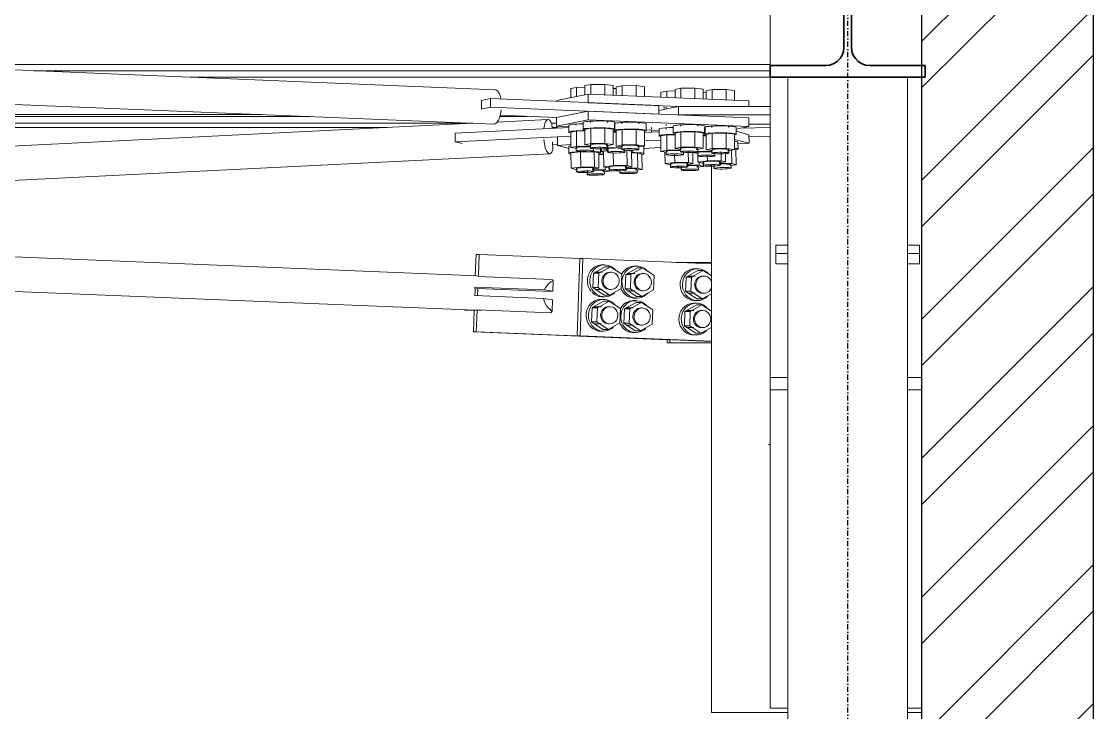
# Model space of a CAD drawing. Header units: millimetres. Extents: x 180139 to 245212, y -4005 to 9345.
# Drawn here: x 238480 to 239727, y 4188 to 4991 of the extents above; entities that cross this region are included whole.
import ezdxf

# ---------------------------------------------------------------- set-up
doc = ezdxf.new("R2010")
doc.units = ezdxf.units.MM
doc.linetypes.add('1_Čerchovaná 6_0mm', pattern=[12, 6, -3, 0, -3])
for name, color, linetype, lineweight in [('A-WALL-1', 7, 'Continuous', 25), ('S-BEAM', 7, 'Continuous', 9), ('S-BEAM-1', 7, 'Continuous', 35), ('S-COLS', 7, 'Continuous', 9), ('S-FSTN', 7, 'Continuous', 9)]:
    doc.layers.add(name, color=color, linetype=linetype, lineweight=lineweight)
doc.layers.add('A-WALL-PATT-2', color=9, linetype='Continuous', lineweight=9, true_color=0x808080)
doc.layers.add('S-GRID-1', color=9, linetype='1_Čerchovaná 6_0mm', lineweight=25, true_color=0x808080)

# ---------------------------------------------------------------- blocks, each defined once
blk = doc.blocks.new('IPE - 388049-B')
at = {"layer": 'S-BEAM'}
for p, q in [((-125790.4, 5352.3), (-125790.4, 5328.1)), ((-125790.4, 5283.2), (-125790.4, 4940))]:
    blk.add_line(p, q, dxfattribs=at)
at = {"layer": 'S-BEAM-1'}
for p, q in [((-125610.4, 5328.1), (-125790.4, 5328.1)), ((-125790.4, 5328.1), (-125790.4, 5314.6)), ((-125610.4, 5314.6), (-125610.4, 5328.1)), ((-125790.4, 5314.6), (-125725.7, 5314.6)), ((-125675.1, 5314.6), (-125610.4, 5314.6)), ((-125704.7, 5293.5), (-125704.7, 4961.1)), ((-125696.1, 4961.1), (-125696.1, 5293.5)), ((-125725.7, 4940), (-125790.4, 4940)), ((-125790.4, 4940), (-125790.4, 4926.5)), ((-125610.4, 4940), (-125675.1, 4940)), ((-125610.4, 4926.5), (-125610.4, 4940)), ((-125790.4, 4926.5), (-125610.4, 4926.5))]:
    blk.add_line(p, q, dxfattribs=at)
at = {"layer": 'S-BEAM-1', "flags": 128}
for points in [[(-125725.7, 5314.6), (-125721, 5314), (-125716.6, 5312.5), (-125712.6, 5310), (-125709.3, 5306.6), (-125706.8, 5302.6), (-125705.2, 5298.2), (-125704.7, 5293.5)], [(-125696.1, 5293.5), (-125695.6, 5298.2), (-125694, 5302.6), (-125691.5, 5306.6), (-125688.2, 5310), (-125684.2, 5312.5), (-125679.8, 5314), (-125675.1, 5314.6)], [(-125704.7, 4961.1), (-125705.2, 4956.4), (-125706.8, 4951.9), (-125709.3, 4947.9), (-125712.6, 4944.6), (-125716.6, 4942.1), (-125721, 4940.5), (-125725.7, 4940)], [(-125675.1, 4940), (-125679.8, 4940.5), (-125684.2, 4942.1), (-125688.2, 4944.6), (-125691.5, 4947.9), (-125694, 4951.9), (-125695.6, 4956.4), (-125696.1, 4961.1)]]:
    blk.add_lwpolyline(points, dxfattribs=at)
blk = doc.blocks.new('IPE - 388050-B')
at = {"layer": 'S-BEAM'}
blk.add_line((-125790.4, 4577.3), (-125790.4, 4926.5), dxfattribs=at)
blk = doc.blocks.new('Rámový roh_ šroubovaný s náběhem - 388062-B')
at = {"layer": 'S-FSTN'}
for p, q in [((-125858.9, 4823), (-125858.9, 4187.5)), ((-125769.9, 4577.3), (-125790.4, 4577.3)), ((-125790.4, 4577.3), (-125790.4, 4562.9)), ((-125614.4, 4577.3), (-125630.9, 4577.3)), ((-125790.4, 4562.9), (-125769.9, 4562.9)), ((-125790.4, 4562.9), (-125790.4, 4192.5)), ((-125630.9, 4562.9), (-125614.4, 4562.9)), ((-125792.5, 4499.3), (-125790.4, 4499.3)), ((-125769.9, 4192.5), (-125790.4, 4192.5)), ((-125614.4, 4192.5), (-125630.9, 4192.5)), ((-125858.9, 4187.5), (-125769.9, 4187.5)), ((-125630.9, 4187.5), (-125614.4, 4187.5))]:
    blk.add_line(p, q, dxfattribs=at)
blk = doc.blocks.new('M_S profily_ sloup - 388384-B')
at = {"layer": 'S-COLS'}
for p, q in [((-125769.9, 3207.2), (-125769.9, 4926.5)), ((-125630.9, 3480), (-125630.9, 4926.5))]:
    blk.add_line(p, q, dxfattribs=at)
blk = doc.blocks.new('Dvojitý úhelník _ šikmo - 388398-B')
at = {"layer": 'S-FSTN'}
for p, q in [((-125769.9, 4731.2), (-125784.1, 4731.2)), ((-125784.1, 4731.2), (-125784.1, 4721.2)), ((-125616.7, 4731.2), (-125630.9, 4731.2)), ((-125616.7, 4721.2), (-125616.7, 4731.2)), ((-125784.1, 4721.2), (-125769.9, 4721.2)), ((-125784.1, 4721.2), (-125784.1, 4709.4)), ((-125630.9, 4721.2), (-125616.7, 4721.2)), ((-125616.7, 4721.2), (-125616.7, 4709.4)), ((-125769.9, 4709.4), (-125784.1, 4709.4)), ((-125616.7, 4709.4), (-125630.9, 4709.4))]:
    blk.add_line(p, q, dxfattribs=at)
blk = doc.blocks.new('IPE - IPE160-854659-B')
at = {"layer": 'S-BEAM'}
for p, q in [((-126826.4, 4941.1), (-125790.4, 4941.1)), ((-125790.4, 4933.7), (-126647.5, 4933.7)), ((-125790.4, 4926.2), (-126465.4, 4926.2))]:
    blk.add_line(p, q, dxfattribs=at)
blk = doc.blocks.new('C profil - C150X19_3-854695-B')
at = {"layer": 'S-BEAM'}
for p, q in [((-129213.7, 4880.7), (-126326.2, 4880.7)), ((-126327.1, 4880.7), (-129213.1, 4880.7)), ((-129177.5, 4883), (-126382.5, 4883)), ((-126073.7, 4880.7), (-126105.4, 4880.7)), ((-126105.4, 4880.7), (-126072.8, 4880.7)), ((-129414.8, 4867.8), (-126236.7, 4867.8)), ((-129336.5, 4872.8), (-126136, 4872.8)), ((-126045.3, 4872.8), (-126039.3, 4872.8)), ((-126044.4, 4867.8), (-126038.3, 4867.8))]:
    blk.add_line(p, q, dxfattribs=at)
blk = doc.blocks.new('Kruhové tyče - 856246-B')
at = {"layer": 'S-BEAM'}
for p, q in [((-126131.8, 4695.3), (-127649.1, 4757.6)), ((-128090, 4735.6), (-126133.4, 4655.3)), ((-126044.5, 4691.1), (-126130.2, 4694.7)), ((-126053.2, 4678.9), (-126134.1, 4682.2)), ((-126133.9, 4679.9), (-126130.7, 4680.7)), ((-126045, 4677.2), (-126130.7, 4680.7)), ((-126043.5, 4677.6), (-126053.2, 4678.9)), ((-126043.5, 4677.6), (-126045, 4677.2)), ((-126043.1, 4689.6), (-126043.5, 4677.6)), ((-126054.1, 4669), (-126134.1, 4672.3)), ((-126043.8, 4667.6), (-126054.1, 4669)), ((-126043.8, 4667.6), (-126044.2, 4654.3)), ((-126045.9, 4652.4), (-126131.6, 4656))]:
    blk.add_line(p, q, dxfattribs=at)
at = {"layer": 'S-BEAM', "flags": 128}
for points in [[(-126043.1, 4689.6), (-126045.8, 4688.2), (-126048.2, 4686.3), (-126050.2, 4684.1), (-126051.9, 4681.7), (-126053.2, 4678.9)], [(-126054.1, 4669), (-126053.4, 4666.1), (-126052.3, 4663.2), (-126050.8, 4660.6), (-126048.9, 4658.2), (-126046.7, 4656.1), (-126044.2, 4654.3)]]:
    blk.add_lwpolyline(points, dxfattribs=at)
at = {"layer": 'S-BEAM'}
for centre, start_param, end_param in [((-126132.6, 4675.3), 6.044535, 6.297216), ((-126046.9, 4671.8), 5.828681, 6.044535), ((-126140.8, 4675.6), 4.726419, 5.062626), ((-126140.8, 4675.6), 4.557266, 4.726419), ((-126132.6, 4675.3), 3.141593, 3.408303), ((-126046.9, 4671.8), 3.408303, 3.659592)]:
    blk.add_ellipse(centre, major_axis=(0.8, 20), ratio=0.341936, start_param=start_param, end_param=end_param, dxfattribs=at)
blk = doc.blocks.new('Kruhové tyče - 856247-B')
at = {"layer": 'S-BEAM'}
for p, q in [((-126049.1, 4877.2), (-126109.1, 4874.2)), ((-126136.7, 4872.9), (-131446.2, 4608.5)), ((-126044.4, 4866.7), (-126044.6, 4871.8)), ((-126043.4, 4842.1), (-126043.8, 4851.2)), ((-131444.2, 4568.6), (-126047.1, 4837.3))]:
    blk.add_line(p, q, dxfattribs=at)
for start_param, end_param in [(5.514696, 7.344253), (1.727212, 3.836109)]:
    blk.add_ellipse((-126048.1, 4857.2), major_axis=(-1, 20), ratio=0.305672, start_param=start_param, end_param=end_param, dxfattribs=at)
blk = doc.blocks.new('Kruhové tyče - 856250-B')
at = {"layer": 'S-BEAM'}
for p, q in [((-126110.6, 4911.7), (-127704, 4977.3)), ((-128084.8, 4953), (-126112.2, 4871.8))]:
    blk.add_line(p, q, dxfattribs=at)
for centre, start_param, end_param in [((-126111.4, 4891.7), 5.235235, 6.383715), ((-126134.6, 4892.7), 4.729276, 5.065599), ((-126134.6, 4892.7), 4.560239, 4.729276), ((-126111.4, 4891.7), 3.141593, 4.560239)]:
    blk.add_ellipse(centre, major_axis=(0.8, 20), ratio=0.410089, start_param=start_param, end_param=end_param, dxfattribs=at)
blk = doc.blocks.new('Připojení trubek s příložkami - 856271-B')
at = {"layer": 'S-FSTN'}
for p, q in [((-126133.6, 4695.4), (-126132.7, 4720.3)), ((-126132.7, 4720.3), (-126129.2, 4720.3)), ((-126129.2, 4720.3), (-126130.1, 4695.7)), ((-126011.9, 4715.5), (-126129.2, 4720.3)), ((-126015.1, 4625.5), (-126011.9, 4715.5)), ((-126011.9, 4715.5), (-126008.5, 4715.5)), ((-126008.5, 4715.5), (-126011.7, 4625.5)), ((-125858.9, 4709.3), (-126008.5, 4715.5)), ((-125996.3, 4698.3), (-125982.5, 4706)), ((-125976.4, 4706), (-125990.1, 4698.3)), ((-125983.1, 4708), (-125985.9, 4708)), ((-125982.5, 4706), (-125976.4, 4706)), ((-125963.3, 4697.2), (-125976.4, 4706)), ((-125958.7, 4696.8), (-125945, 4704.5)), ((-125938.8, 4704.5), (-125952.5, 4696.8)), ((-125945.6, 4706.5), (-125948.3, 4706.5)), ((-125945, 4704.5), (-125938.8, 4704.5)), ((-125925.7, 4695.7), (-125938.8, 4704.5)), ((-125858.9, 4711), (-125900.5, 4711)), ((-125875.2, 4703.6), (-125877.9, 4703.6)), ((-125996.9, 4681.8), (-125996.3, 4698.3)), ((-125996.3, 4698.3), (-125990.1, 4698.3)), ((-125985.9, 4699.5), (-125994.4, 4699.5)), ((-125990.1, 4698.3), (-125990.7, 4681.8)), ((-125975.6, 4699.5), (-125977, 4699.5)), ((-125963.9, 4680.7), (-125963.3, 4697.2)), ((-125959.3, 4680.3), (-125958.7, 4696.8)), ((-125958.7, 4696.8), (-125952.5, 4696.8)), ((-125948.3, 4698), (-125956.9, 4698)), ((-125952.5, 4696.8), (-125953.1, 4680.3)), ((-125938.1, 4698), (-125939.4, 4698)), ((-125926.3, 4679.2), (-125925.7, 4695.7)), ((-125888.9, 4677.4), (-125888.3, 4693.9)), ((-125888.3, 4693.9), (-125874.6, 4701.6)), ((-125888.3, 4693.9), (-125882.1, 4693.9)), ((-125877.9, 4695.1), (-125886.4, 4695.1)), ((-125882.1, 4693.9), (-125882.7, 4677.4)), ((-125868.4, 4701.6), (-125882.1, 4693.9)), ((-125874.6, 4701.6), (-125868.4, 4701.6)), ((-125867.6, 4695.1), (-125869, 4695.1)), ((-125858.9, 4695.2), (-125868.4, 4701.6)), ((-126130.7, 4680.7), (-126131, 4672)), ((-125983.7, 4673), (-125996.9, 4681.8)), ((-125996.9, 4681.8), (-125990.7, 4681.8)), ((-125994.4, 4679.5), (-125985.9, 4679.5)), ((-125990.7, 4681.8), (-125977.6, 4673)), ((-125977.6, 4673), (-125963.9, 4680.7)), ((-125977, 4679.5), (-125975.6, 4679.5)), ((-125946.2, 4671.5), (-125959.3, 4680.3)), ((-125959.3, 4680.3), (-125953.1, 4680.3)), ((-125956.9, 4678), (-125948.3, 4678)), ((-125953.1, 4680.3), (-125940, 4671.5)), ((-125940, 4671.5), (-125926.3, 4679.2)), ((-125939.4, 4678), (-125938.1, 4678)), ((-125997.6, 4658.4), (-125984, 4666)), ((-125977.8, 4666), (-125991.6, 4658.3)), ((-125984.6, 4668), (-125987.3, 4668)), ((-125985.9, 4671), (-125983.1, 4671)), ((-125984, 4666), (-125977.8, 4666)), ((-125983.7, 4673), (-125977.6, 4673)), ((-125964.7, 4657.2), (-125977.8, 4666)), ((-125947, 4666.5), (-125949.8, 4666.5)), ((-125948.3, 4669.5), (-125945.6, 4669.5)), ((-125946.2, 4671.5), (-125940, 4671.5)), ((-125875.8, 4668.6), (-125888.9, 4677.4)), ((-125888.9, 4677.4), (-125882.7, 4677.4)), ((-125886.4, 4675.1), (-125877.9, 4675.1)), ((-125882.7, 4677.4), (-125869.6, 4668.6)), ((-125877.9, 4666.6), (-125875.2, 4666.6)), ((-125875.8, 4668.6), (-125869.6, 4668.6)), ((-125869.6, 4668.6), (-125858.9, 4674.6)), ((-125869, 4675.1), (-125867.6, 4675.1)), ((-126146.2, 4655.3), (-126133.3, 4655.3)), ((-126141, 4655.3), (-126133.3, 4655.3)), ((-126135.9, 4630.3), (-126135, 4655.4)), ((-126131.6, 4654.9), (-126132.5, 4630.3)), ((-126131.6, 4655.3), (-126125.6, 4655.3)), ((-125998.3, 4641.8), (-125997.7, 4658.3)), ((-125997.7, 4658.3), (-125991.6, 4658.3)), ((-125987.3, 4659.5), (-125995.9, 4659.5)), ((-125991.6, 4658.3), (-125992.1, 4641.8)), ((-125977.1, 4659.5), (-125978.4, 4659.5)), ((-125965.3, 4640.7), (-125964.7, 4657.2)), ((-125960.8, 4640.3), (-125960.2, 4656.8)), ((-125960.2, 4656.8), (-125946.4, 4664.5)), ((-125960.2, 4656.8), (-125954, 4656.8)), ((-125949.8, 4658), (-125958.3, 4658)), ((-125954, 4656.8), (-125954.6, 4640.3)), ((-125940.3, 4664.5), (-125954, 4656.8)), ((-125946.4, 4664.5), (-125940.3, 4664.5)), ((-125939.5, 4658), (-125940.9, 4658)), ((-125927.2, 4655.7), (-125940.3, 4664.5)), ((-125927.8, 4639.2), (-125927.2, 4655.7)), ((-125890.3, 4637.4), (-125889.7, 4653.9)), ((-125889.7, 4653.9), (-125876, 4661.6)), ((-125889.7, 4653.9), (-125883.6, 4653.9)), ((-125879.4, 4655.1), (-125887.9, 4655.1)), ((-125883.6, 4653.9), (-125884.2, 4637.4)), ((-125869.9, 4661.6), (-125883.6, 4653.9)), ((-125876.6, 4663.6), (-125879.4, 4663.6)), ((-125876, 4661.6), (-125869.9, 4661.6)), ((-125869.1, 4655.1), (-125870.5, 4655.1)), ((-125858.9, 4654.2), (-125869.9, 4661.6)), ((-125985.2, 4633.1), (-125998.3, 4641.8)), ((-125998.3, 4641.8), (-125992.1, 4641.8)), ((-125992.1, 4641.8), (-125979, 4633.1)), ((-125979, 4633.1), (-125965.3, 4640.7)), ((-125947.6, 4631.5), (-125960.8, 4640.3)), ((-125960.8, 4640.3), (-125954.6, 4640.3)), ((-125954.6, 4640.3), (-125941.5, 4631.5)), ((-125934, 4622.1), (-126135.9, 4630.3)), ((-126135.9, 4630.3), (-126132.5, 4630.3)), ((-126132.5, 4630.3), (-125930.6, 4622.1)), ((-125995.9, 4639.5), (-125987.3, 4639.5)), ((-125987.3, 4631), (-125984.6, 4631)), ((-125985.2, 4633.1), (-125979, 4633.1)), ((-125978.4, 4639.5), (-125977.1, 4639.5)), ((-125958.3, 4638), (-125949.8, 4638)), ((-125949.8, 4629.5), (-125947, 4629.5)), ((-125947.6, 4631.5), (-125941.5, 4631.5)), ((-125941.5, 4631.5), (-125927.8, 4639.2)), ((-125940.9, 4638), (-125939.5, 4638)), ((-125877.2, 4628.6), (-125890.3, 4637.4)), ((-125890.3, 4637.4), (-125884.2, 4637.4)), ((-125887.9, 4635.1), (-125879.4, 4635.1)), ((-125884.2, 4637.4), (-125871.1, 4628.6)), ((-125877.2, 4628.6), (-125871.1, 4628.6)), ((-125871.1, 4628.6), (-125858.9, 4635.4)), ((-125870.5, 4635.1), (-125869.1, 4635.1)), ((-125910.6, 4621), (-126022, 4625.5)), ((-126022, 4625.5), (-126018.6, 4625.5)), ((-126018.6, 4625.5), (-125910.6, 4621.1)), ((-125858.9, 4619.1), (-126015.1, 4625.5)), ((-126015.1, 4625.5), (-126011.7, 4625.5)), ((-126011.7, 4625.5), (-125858.9, 4619.3)), ((-125934, 4622.1), (-125930.6, 4622.1)), ((-125910.6, 4617.6), (-125910.6, 4621.1)), ((-125907.2, 4621.1), (-125910.6, 4621.1)), ((-125907.2, 4617.6), (-125910.6, 4617.6)), ((-125907.2, 4621.1), (-125907.2, 4617.6)), ((-125907.2, 4617.6), (-125858.9, 4617.6)), ((-125879.4, 4626.6), (-125876.6, 4626.6))]:
    blk.add_line(p, q, dxfattribs=at)
for centre, major_axis, start_param, end_param in [((-125985.9, 4689.5), (0, 18.5), 6.244647, 7.815444), ((-125983.1, 4689.5), (0, 18.5), 5.459249, 7.815444), ((-125945.6, 4688), (0, 18.5), 5.459249, 7.815444), ((-125948.3, 4688), (0, 18.5), 6.244647, 7.291845), ((-125877.9, 4685.1), (0, 18.5), 6.244647, 7.815444), ((-125875.2, 4685.1), (0, 18.5), 5.459249, 7.815444), ((-125985.9, 4689.5), (0, 18.5), 1.532258, 2.317656), ((-125983.1, 4689.5), (0, 18.5), 1.532258, 3.888453), ((-125977, 4689.5), (0, 10), 1.532258, 3.103055), ((-125977, 4689.5), (0, 10), 0, 1.532258), ((-125975.6, 4689.5), (0, 10), 1.532258, 4.673851), ((-125975.6, 4689.5), (0, 10), 4.673851, 7.815444), ((-125939.4, 4688), (0, 10), 0, 1.532258), ((-125938.1, 4688), (0, 10), 4.673851, 7.815444), ((-125869, 4685.1), (0, 10), 0, 1.532258), ((-125867.6, 4685.1), (0, 10), 5.063362, 7.815444), ((-125948.3, 4688), (0, 18.5), 1.98501, 3.216744), ((-125945.6, 4688), (0, 18.5), 1.532258, 3.944652), ((-125939.4, 4688), (0, 10), 1.532258, 3.103055), ((-125938.1, 4688), (0, 10), 1.532258, 4.673851), ((-125877.9, 4685.1), (0, 18.5), 1.532258, 3.216744), ((-125875.2, 4685.1), (0, 18.5), 1.532258, 3.888453), ((-125869, 4685.1), (0, 10), 1.532258, 3.103055), ((-125867.6, 4685.1), (0, 10), 1.532258, 4.353941), ((-125987.3, 4649.5), (0, 18.5), 6.244647, 7.815444), ((-125984.6, 4649.5), (0, 18.5), 5.459249, 7.815444), ((-125985.9, 4689.5), (0, 18.5), 2.399288, 3.216744), ((-125949.8, 4648), (0, 18.5), 6.253408, 7.291845), ((-125947, 4648), (0, 18.5), 5.459249, 7.815444), ((-125876.6, 4645.1), (0, 18.5), 5.459249, 7.815444), ((-125978.4, 4649.5), (0, 10), 0, 1.532258), ((-125977.1, 4649.5), (0, 10), 4.673851, 7.815444), ((-125940.9, 4648), (0, 10), 0, 1.532258), ((-125939.5, 4648), (0, 10), 4.673851, 7.815444), ((-125879.4, 4645.1), (0, 18.5), 6.244647, 7.815444), ((-125870.5, 4645.1), (0, 10), 0, 1.532258), ((-125869.1, 4645.1), (0, 10), 4.673851, 7.815444), ((-125987.3, 4649.5), (0, 18.5), 1.532258, 3.216744), ((-125984.6, 4649.5), (0, 18.5), 1.532258, 3.888453), ((-125978.4, 4649.5), (0, 10), 1.532258, 3.103055), ((-125977.1, 4649.5), (0, 10), 1.532258, 4.673851), ((-125947, 4648), (0, 18.5), 1.532258, 3.888453), ((-125940.9, 4648), (0, 10), 1.532258, 3.103055), ((-125939.5, 4648), (0, 10), 1.532258, 4.673851), ((-125879.4, 4645.1), (0, 18.5), 1.532258, 3.216744), ((-125876.6, 4645.1), (0, 18.5), 1.532258, 3.888453), ((-125870.5, 4645.1), (0, 10), 1.532258, 3.103055), ((-125869.1, 4645.1), (0, 10), 1.532258, 4.673851), ((-125949.8, 4648), (0, 18.5), 2.022259, 3.216744)]:
    blk.add_ellipse(centre, major_axis=major_axis, ratio=0.939631, start_param=start_param, end_param=end_param, dxfattribs=at)
blk = doc.blocks.new('Připojení trubek s příložkami - 856292-B')
at = {"layer": 'S-FSTN'}
for p, q in [((-125914, 4891.7), (-125914, 4890)), ((-126157.2, 4861.1), (-126024.4, 4867.7)), ((-126038.4, 4869.5), (-126038.3, 4867)), ((-126024.4, 4867.7), (-126038.3, 4867)), ((-125928.9, 4867.8), (-125928.8, 4866.2)), ((-125928.8, 4867.8), (-125928.8, 4866.2)), ((-125928.8, 4864.8), (-125928.8, 4862.5)), ((-125928.8, 4864.8), (-125928.8, 4862.5)), ((-125790.4, 4867.9), (-125825.1, 4867.2)), ((-126157.2, 4861.1), (-126157, 4851.2)), ((-126022.6, 4857.9), (-126157, 4851.2)), ((-126038.1, 4857.1), (-126022.6, 4857.9)), ((-126038.1, 4857.1), (-126037.9, 4847.1)), ((-125936.8, 4862.1), (-125919.6, 4863)), ((-125917.8, 4853.1), (-125936.8, 4852.2)), ((-125815.2, 4849.6), (-125832, 4854)), ((-125830.1, 4863.4), (-125815.4, 4859.5)), ((-125815.4, 4859.5), (-125815.2, 4849.6)), ((-125815.3, 4857), (-125790.4, 4857.5)), ((-126157, 4851.2), (-126149.1, 4849.1)), ((-126043.7, 4848.2), (-126037.9, 4848.5)), ((-126022.6, 4847.9), (-126037.9, 4847.1)), ((-126037.9, 4847.1), (-126024.5, 4843.6)), ((-126024.9, 4845.9), (-126024.8, 4838)), ((-126022.4, 4838.3), (-126011.4, 4839.7)), ((-126011.4, 4839.7), (-125995.2, 4839.7)), ((-126011.4, 4839.7), (-126011, 4821.7)), ((-125995.2, 4839.7), (-125990.1, 4838.3)), ((-125995.2, 4839.7), (-125994.9, 4821.8)), ((-125987.9, 4843.5), (-125987.9, 4844.8)), ((-125987.8, 4838.7), (-125987.9, 4843)), ((-125986.8, 4843.1), (-125986.7, 4839.8)), ((-125984.4, 4840.2), (-125978.8, 4840.9)), ((-125984.4, 4840.2), (-125984, 4822.3)), ((-125961.6, 4841.6), (-125957.2, 4841.6)), ((-125957.2, 4841.6), (-125952.1, 4840.2)), ((-125957.2, 4841.6), (-125956.8, 4823.6)), ((-125952.1, 4840.2), (-125951.7, 4822.3)), ((-125937.8, 4843.5), (-125917.8, 4844.5)), ((-125937.4, 4837.4), (-125937.5, 4845.3)), ((-125885.8, 4839.8), (-125885.5, 4827.2)), ((-125835.4, 4841.5), (-125835.1, 4825.9)), ((-125832, 4842.9), (-125830.4, 4842.5)), ((-125830.4, 4842.5), (-125830, 4824.5)), ((-125828.4, 4848.9), (-125815.2, 4849.6)), ((-125828, 4842.8), (-125828.2, 4850.8)), ((-126022.4, 4838.3), (-126022, 4820.4)), ((-125990.1, 4838.3), (-125989.8, 4820.4)), ((-125990.1, 4836.4), (-125984.3, 4836.4)), ((-125973.3, 4838.4), (-125973, 4823.6)), ((-125952.1, 4838.3), (-125944.8, 4838.3)), ((-125944.8, 4838.3), (-125939.7, 4837)), ((-125944.8, 4838.3), (-125944.5, 4820.4)), ((-125939.7, 4837), (-125939.4, 4819.1)), ((-125913, 4839.5), (-125912.7, 4825.8)), ((-125901.6, 4827.2), (-125912.7, 4825.8)), ((-125901.8, 4836.5), (-125901.6, 4827.2)), ((-125885.5, 4827.2), (-125901.6, 4827.2)), ((-125880.4, 4825.9), (-125885.5, 4827.2)), ((-125880.7, 4838.7), (-125880.4, 4825.9)), ((-125874.8, 4837.8), (-125874.6, 4827.7)), ((-125863.6, 4829.1), (-125874.6, 4827.7)), ((-125874.6, 4827.7), (-125869.5, 4826.4)), ((-125873.2, 4827.4), (-125873.2, 4824)), ((-125868.5, 4827.5), (-125868.4, 4823.6)), ((-125863.7, 4835.7), (-125863.6, 4829.1)), ((-125847.5, 4829.1), (-125863.6, 4829.1)), ((-125850.1, 4826.8), (-125842.4, 4827.8)), ((-125848.4, 4824), (-125848.5, 4827.9)), ((-125847.7, 4839), (-125847.5, 4829.1)), ((-125842.4, 4827.8), (-125847.5, 4829.1)), ((-125842.6, 4837.4), (-125842.4, 4827.8)), ((-126011, 4821.7), (-126022, 4820.4)), ((-126022, 4820.4), (-126016.9, 4819.1)), ((-126016.9, 4819.1), (-126014.8, 4819.1)), ((-126015.9, 4820.2), (-126015.8, 4816.2)), ((-125994.9, 4821.8), (-126011, 4821.7)), ((-126009.7, 4817.2), (-126005.7, 4816.1)), ((-126004, 4815.8), (-126002.4, 4815.8)), ((-126003.5, 4816.6), (-126003.5, 4813)), ((-125997.5, 4819.5), (-125989.8, 4820.4)), ((-125982.5, 4818.5), (-125997.5, 4818.5)), ((-125995.8, 4816.6), (-125995.9, 4820.6)), ((-125989.8, 4820.4), (-125994.9, 4821.8)), ((-125985.1, 4816.3), (-125977.4, 4817.2)), ((-125973, 4823.6), (-125984, 4822.3)), ((-125984, 4822.3), (-125978.9, 4821)), ((-125983.5, 4813.4), (-125983.6, 4817.4)), ((-125982.6, 4821.9), (-125982.5, 4818.5)), ((-125977.4, 4817.2), (-125982.5, 4818.5)), ((-125978.9, 4821), (-125976.7, 4821)), ((-125977.9, 4822.1), (-125977.8, 4818.1)), ((-125977.5, 4821), (-125977.4, 4817.2)), ((-125956.8, 4823.6), (-125973, 4823.6)), ((-125971.6, 4819.1), (-125967.6, 4818)), ((-125965.5, 4818.5), (-125965.4, 4814.9)), ((-125959.4, 4821.4), (-125951.7, 4822.3)), ((-125944.5, 4820.4), (-125959.4, 4820.4)), ((-125957.8, 4818.5), (-125957.9, 4822.5)), ((-125951.7, 4822.3), (-125956.8, 4823.6)), ((-125947.1, 4818.2), (-125939.4, 4819.1)), ((-125945.4, 4815.3), (-125945.5, 4819.3)), ((-125939.4, 4819.1), (-125944.5, 4820.4)), ((-125912.7, 4825.8), (-125907.6, 4824.5)), ((-125907.6, 4824.5), (-125905.4, 4824.5)), ((-125906.5, 4825.6), (-125906.5, 4821.7)), ((-125900.3, 4822.6), (-125896.3, 4821.6)), ((-125894.7, 4821.3), (-125893.1, 4821.3)), ((-125894.2, 4822), (-125894.1, 4818.4)), ((-125888.1, 4824.9), (-125880.4, 4825.9)), ((-125873.2, 4824), (-125888.1, 4824)), ((-125886.5, 4822.1), (-125886.5, 4826.1)), ((-125875.8, 4821.7), (-125868.1, 4822.6)), ((-125874.1, 4818.8), (-125874.2, 4822.8)), ((-125868.1, 4822.6), (-125873.2, 4824)), ((-125869.5, 4826.4), (-125867.4, 4826.4)), ((-125868.1, 4826.4), (-125868.1, 4822.6)), ((-125862.3, 4824.5), (-125858.3, 4823.5)), ((-125856.6, 4823.2), (-125855, 4823.2)), ((-125856.1, 4823.9), (-125856.1, 4820.3)), ((-125835.1, 4825.9), (-125850.1, 4825.9)), ((-125837.7, 4823.6), (-125830, 4824.5)), ((-125836.1, 4820.7), (-125836.2, 4824.7)), ((-125830, 4824.5), (-125835.1, 4825.9))]:
    blk.add_line(p, q, dxfattribs=at)
for centre, major_axis, start_param, end_param in [((-126006.3, 4838.3), (18.5, 0.4), 1.882787, 3.453584), ((-126006.4, 4846.3), (18.5, 0.4), 2.668186, 3.191784), ((-126006.3, 4838.3), (18.5, 0.4), 1.475768, 1.763368), ((-126006.3, 4838.3), (18.5, 0.4), 0.311991, 1.076977), ((-125968.2, 4840.2), (18.5, 0.4), 2.184023, 3.453584), ((-125968.2, 4840.2), (18.5, 0.4), 0.311991, 0.83559), ((-125968.2, 4840.2), (18.5, 0.4), 5.809778, 6.283185), ((-125968.2, 4840.2), (18.5, 0.4), 0.050192, 0.311991), ((-125956, 4845), (18.5, 0.4), 0.050192, 0.311991), ((-125846.7, 4850.4), (18.5, 0.4), 0.311991, 0.573791), ((-125846.5, 4842.4), (18.5, 0.4), 0.311991, 0.573791), ((-125846.5, 4842.4), (18.5, 0.4), 5.809778, 6.283185), ((-125846.7, 4850.4), (18.5, 0.4), 0.050192, 0.311991), ((-125846.5, 4842.4), (18.5, 0.4), 0.050192, 0.311991), ((-126006.3, 4838.3), (18.5, 0.4), 3.453584, 3.640152), ((-125993.9, 4835.1), (18.5, 0.4), 1.016738, 1.359189), ((-126006.3, 4838.3), (18.5, 0.4), 5.809778, 6.283185), ((-126006.3, 4838.3), (18.5, 0.4), 0.050192, 0.311991), ((-125968.2, 4840.2), (18.5, 0.4), 3.453584, 3.640152), ((-125955.9, 4837), (18.5, 0.4), 0.311991, 1.359189), ((-125955.9, 4837), (18.5, 0.4), 5.809778, 6.283185), ((-125955.9, 4837), (18.5, 0.4), 0.050192, 0.311991), ((-125858.5, 4827.7), (10, 0.2), 0.311991, 3.453584), ((-125858.5, 4827.7), (10, 0.2), 5.809778, 6.595176), ((-126005.8, 4816.4), (10, 0.2), 0.311991, 3.453584), ((-126005.9, 4820.4), (10, 0.2), 0.311991, 3.453584), ((-126005.8, 4816.4), (10, 0.2), 3.453584, 6.595176), ((-126005.9, 4820.4), (10, 0.2), 5.809778, 6.595176), ((-125993.6, 4817.2), (10, 0.2), 0.311991, 1.882787), ((-125993.6, 4817.2), (10, 0.2), 5.809778, 6.595176), ((-125967.9, 4822.3), (10, 0.2), 0.311991, 3.453584), ((-125967.8, 4818.3), (10, 0.2), 0.311991, 3.453584), ((-125967.8, 4818.3), (10, 0.2), 3.453584, 4.957022), ((-125955.4, 4815.1), (10, 0.2), 0.311991, 3.453584), ((-125955.4, 4815.1), (10, 0.2), 3.453584, 6.595176), ((-125967.8, 4818.3), (10, 0.2), 5.02438, 6.595176), ((-125967.9, 4822.3), (10, 0.2), 5.809778, 6.595176), ((-125955.5, 4819.1), (10, 0.2), 0.311991, 1.882787), ((-125955.5, 4819.1), (10, 0.2), 5.809778, 6.595176), ((-125896.5, 4825.9), (10, 0.2), 0.311991, 3.453584), ((-125896.5, 4821.9), (10, 0.2), 0.311991, 3.453584), ((-125896.5, 4821.9), (10, 0.2), 3.453584, 6.595176), ((-125884.1, 4818.6), (10, 0.2), 0.311991, 3.453584), ((-125884.1, 4818.6), (10, 0.2), 3.453584, 6.595176), ((-125896.5, 4825.9), (10, 0.2), 5.809778, 6.595176), ((-125884.2, 4822.6), (10, 0.2), 0.311991, 1.882787), ((-125884.2, 4822.6), (10, 0.2), 5.809778, 6.595176), ((-125858.4, 4823.8), (10, 0.2), 0.311991, 3.453584), ((-125858.4, 4823.8), (10, 0.2), 3.453584, 6.595176), ((-125846.1, 4820.5), (10, 0.2), 0.312468, 3.453584), ((-125846.1, 4820.5), (10, 0.2), 3.453584, 5.990132), ((-125846.2, 4824.5), (10, 0.2), 0.311991, 1.882787), ((-125846.2, 4824.5), (10, 0.2), 5.809778, 6.595176), ((-125846.1, 4820.5), (10, 0.2), 6.071578, 6.595176), ((-125993.5, 4813.2), (10, 0.2), 0.311991, 3.453584), ((-125993.5, 4813.2), (10, 0.2), 3.453584, 6.595176)]:
    blk.add_ellipse(centre, major_axis=major_axis, ratio=0.091292, start_param=start_param, end_param=end_param, dxfattribs=at)
blk = doc.blocks.new('Připojení trubek s příložkami - 856299-B')
at = {"layer": 'S-FSTN'}
for p, q in [((-126022.6, 4913.1), (-126015.8, 4914.5)), ((-126015.8, 4914.5), (-126006.1, 4914.6)), ((-126015.8, 4914.5), (-126015.8, 4903.9)), ((-126006.1, 4916.5), (-125999.3, 4917.8)), ((-126006.1, 4916.5), (-126006.1, 4905.9)), ((-125999.3, 4917.8), (-125982.9, 4918)), ((-125999.3, 4917.8), (-125999.3, 4906.6)), ((-125982.9, 4918), (-125973.3, 4916.8)), ((-125982.9, 4918), (-125982.9, 4905.9)), ((-125973.3, 4916.8), (-125973.3, 4905.5)), ((-125969.7, 4915), (-125962.9, 4916.3)), ((-125969.7, 4915), (-125969.7, 4905.3)), ((-125962.9, 4916.3), (-125946.5, 4916.5)), ((-125962.9, 4916.3), (-125962.9, 4905.1)), ((-125946.5, 4916.5), (-125936.9, 4915.3)), ((-125946.5, 4916.5), (-125946.5, 4904.4)), ((-125936.9, 4915.3), (-125936.9, 4904)), ((-126039.3, 4899.2), (-126002.2, 4906.7)), ((-126022.6, 4913.1), (-126022.6, 4902.6)), ((-126002.2, 4906.7), (-125815.4, 4899)), ((-126002.2, 4906.7), (-126002.2, 4896.7)), ((-125973.3, 4913.1), (-125969.7, 4913.1)), ((-125917.8, 4908.8), (-125911, 4910.2)), ((-125917.8, 4908.8), (-125917.8, 4903.2)), ((-125911, 4910.2), (-125901.3, 4910.3)), ((-125911, 4910.2), (-125911, 4902.9)), ((-125901.3, 4912.1), (-125894.5, 4913.5)), ((-125901.3, 4912.1), (-125901.3, 4902.5)), ((-125894.5, 4913.5), (-125878.1, 4913.7)), ((-125894.5, 4913.5), (-125894.5, 4902.2)), ((-125878.1, 4913.7), (-125868.5, 4912.4)), ((-125878.1, 4913.7), (-125878.1, 4901.6)), ((-125868.5, 4912.4), (-125868.5, 4901.2)), ((-125868.5, 4908.7), (-125864.9, 4908.8)), ((-125864.9, 4910.6), (-125858.1, 4912)), ((-125864.9, 4910.6), (-125864.9, 4901)), ((-125858.1, 4912), (-125841.7, 4912.2)), ((-125858.1, 4912), (-125858.1, 4900.7)), ((-125841.7, 4912.2), (-125832.1, 4910.9)), ((-125841.7, 4912.2), (-125841.7, 4900.1)), ((-125832.1, 4910.9), (-125832.1, 4899.7)), ((-126126.7, 4899.3), (-126116.1, 4901.4)), ((-126116.1, 4891.5), (-126126.7, 4889.3)), ((-126116.1, 4901.4), (-125920.2, 4893.3)), ((-126116.1, 4901.4), (-126116.1, 4891.5)), ((-125920.2, 4883.4), (-126116.1, 4891.5)), ((-125897.4, 4892.4), (-126002.2, 4896.7)), ((-125920.2, 4893.3), (-125920.2, 4883.4)), ((-125920.2, 4887.8), (-125897.4, 4892.4)), ((-125911.4, 4891.6), (-125911.4, 4889.9)), ((-125897.4, 4892.4), (-125790.4, 4892.4)), ((-125897.4, 4882.5), (-125897.4, 4892.4)), ((-125815.4, 4899), (-125815.4, 4892.4)), ((-126105.1, 4882), (-126039.3, 4879.3)), ((-126039.3, 4879.3), (-126002.2, 4886.8)), ((-126039.3, 4879.3), (-126039.3, 4869.3)), ((-126002.2, 4886.8), (-125815.4, 4879.1)), ((-126002.2, 4886.8), (-126002.2, 4876.8)), ((-125790.4, 4882.5), (-125897.4, 4882.5)), ((-125815.4, 4879.1), (-125815.4, 4869.1)), ((-126002.2, 4876.8), (-126039.3, 4869.3)), ((-126039.3, 4869.3), (-126024.4, 4868.7)), ((-126024.7, 4870.5), (-126024.7, 4862.5)), ((-126016.2, 4871.9), (-126016.2, 4870.5)), ((-126008.2, 4873.8), (-126008.2, 4865.8)), ((-126006.1, 4865.7), (-125999.3, 4867)), ((-126006.1, 4865.7), (-126006.1, 4847.7)), ((-125815.4, 4869.1), (-126002.2, 4876.8)), ((-125999.7, 4875.2), (-125999.7, 4873.8)), ((-125999.3, 4867), (-125982.9, 4867.2)), ((-125999.3, 4867), (-125999.3, 4849.1)), ((-125982.9, 4867.2), (-125973.3, 4866)), ((-125982.9, 4867.2), (-125982.9, 4849.3)), ((-125979.7, 4873.8), (-125979.7, 4875.9)), ((-125973.3, 4866), (-125973.3, 4848)), ((-125971.8, 4872.3), (-125971.8, 4864.3)), ((-125971.2, 4865.8), (-125971.2, 4873.8)), ((-125969.7, 4864.2), (-125962.9, 4865.5)), ((-125963.3, 4873.7), (-125963.3, 4872.3)), ((-125962.9, 4865.5), (-125946.5, 4865.7)), ((-125962.9, 4865.5), (-125962.9, 4847.6)), ((-125946.5, 4865.7), (-125936.8, 4864.5)), ((-125946.5, 4865.7), (-125946.5, 4847.8)), ((-125943.3, 4872.3), (-125943.3, 4874.4)), ((-125939.9, 4865.2), (-125937.1, 4865.1)), ((-125934.9, 4865), (-125919.6, 4864.4)), ((-125934.8, 4864.3), (-125934.8, 4872.3)), ((-125919.9, 4866.1), (-125919.9, 4858.2)), ((-125911.4, 4871.7), (-125911.4, 4870)), ((-125911.4, 4868), (-125911.4, 4866.1)), ((-125903.4, 4869.5), (-125903.4, 4861.5)), ((-125894.9, 4870.9), (-125894.9, 4869.5)), ((-125874.9, 4869.5), (-125874.9, 4871.6)), ((-125867, 4868), (-125867, 4860)), ((-125866.4, 4861.5), (-125866.4, 4869.5)), ((-125858.5, 4869.4), (-125858.5, 4868)), ((-125838.5, 4868), (-125838.5, 4870.1)), ((-125830.1, 4866.1), (-125815.4, 4869.1)), ((-125830, 4860), (-125830, 4868)), ((-125815.4, 4871.6), (-125790.4, 4871.6)), ((-126022.6, 4862.3), (-126015.8, 4863.7)), ((-126022.6, 4862.3), (-126022.6, 4844.4)), ((-126015.8, 4863.7), (-126006.1, 4863.8)), ((-126015.8, 4863.7), (-126015.8, 4845.8)), ((-125973.3, 4862.3), (-125969.7, 4862.3)), ((-125969.7, 4864.2), (-125969.7, 4846.2)), ((-125936.8, 4864.5), (-125936.8, 4846.5)), ((-125917.8, 4858), (-125911, 4859.4)), ((-125917.8, 4858), (-125917.8, 4840.1)), ((-125911, 4859.4), (-125901.3, 4859.5)), ((-125911, 4859.4), (-125911, 4841.5)), ((-125901.3, 4861.4), (-125894.5, 4862.7)), ((-125901.3, 4861.4), (-125901.3, 4843.4)), ((-125894.5, 4862.7), (-125878.1, 4862.9)), ((-125894.5, 4862.7), (-125894.5, 4844.8)), ((-125878.1, 4862.9), (-125868.5, 4861.7)), ((-125878.1, 4862.9), (-125878.1, 4845)), ((-125868.5, 4861.7), (-125868.5, 4843.7)), ((-125868.5, 4858), (-125864.9, 4858)), ((-125864.9, 4859.9), (-125858.1, 4861.2)), ((-125864.9, 4859.9), (-125864.9, 4841.9)), ((-125858.1, 4861.2), (-125841.7, 4861.4)), ((-125858.1, 4861.2), (-125858.1, 4843.3)), ((-125841.7, 4861.4), (-125832, 4860.2)), ((-125841.7, 4861.4), (-125841.7, 4843.5)), ((-125832, 4860.2), (-125832, 4842.2)), ((-126015.8, 4845.8), (-126022.6, 4844.4)), ((-126022.6, 4844.4), (-126015.3, 4843.5)), ((-126016.2, 4844.6), (-126016.2, 4840.6)), ((-125999.4, 4845.9), (-126015.8, 4845.8)), ((-125999.3, 4849.1), (-126006.1, 4847.7)), ((-126006.1, 4847.7), (-125998.8, 4846.8)), ((-125999.7, 4847.9), (-125999.7, 4843.9)), ((-125982.9, 4849.3), (-125999.3, 4849.1)), ((-125996.2, 4840.6), (-125996.2, 4843.4)), ((-125986.2, 4842.9), (-125978.8, 4842)), ((-125973.3, 4848), (-125982.9, 4849.3)), ((-125981.5, 4846.7), (-125980.1, 4846.7)), ((-125979.4, 4844.3), (-125981.5, 4843.9)), ((-125980.1, 4846.7), (-125973.3, 4848)), ((-125979.7, 4843.9), (-125979.7, 4847.9)), ((-125979.7, 4843.1), (-125979.7, 4839.1)), ((-125979.4, 4846.8), (-125979.4, 4844.3)), ((-125962.9, 4844.4), (-125979.4, 4844.3)), ((-125962.9, 4847.6), (-125969.7, 4846.2)), ((-125969.7, 4846.2), (-125962.4, 4845.3)), ((-125963.3, 4846.4), (-125963.3, 4842.4)), ((-125946.5, 4847.8), (-125962.9, 4847.6)), ((-125961.6, 4841.8), (-125960.1, 4841.8)), ((-125959.7, 4839.1), (-125959.7, 4841.9)), ((-125936.8, 4846.5), (-125946.5, 4847.8)), ((-125945.1, 4845.2), (-125943.6, 4845.2)), ((-125943.6, 4845.2), (-125936.8, 4846.5)), ((-125943.3, 4842.4), (-125943.3, 4846.4)), ((-125911, 4841.5), (-125917.8, 4840.1)), ((-125917.8, 4840.1), (-125910.5, 4839.2)), ((-125911.4, 4840.3), (-125911.4, 4836.3)), ((-125894.6, 4841.6), (-125911, 4841.5)), ((-125894.5, 4844.8), (-125901.3, 4843.4)), ((-125901, 4843.4), (-125894, 4842.5)), ((-125894.9, 4843.6), (-125894.9, 4839.6)), ((-125878.1, 4845), (-125894.5, 4844.8)), ((-125868.5, 4843.7), (-125878.1, 4845)), ((-125874.6, 4840), (-125876.9, 4839.5)), ((-125876.8, 4842.3), (-125875.3, 4842.4)), ((-125875.3, 4842.4), (-125868.8, 4843.7)), ((-125874.9, 4839.6), (-125874.9, 4843.6)), ((-125874.6, 4842.5), (-125874.6, 4840)), ((-125858.1, 4840.1), (-125874.6, 4840)), ((-125858.1, 4843.3), (-125864.9, 4841.9)), ((-125864.9, 4841.9), (-125857.6, 4841)), ((-125858.5, 4842.1), (-125858.5, 4838.1)), ((-125841.7, 4843.5), (-125858.1, 4843.3)), ((-125832, 4842.2), (-125841.7, 4843.5)), ((-125840.3, 4840.8), (-125838.8, 4840.9)), ((-125838.8, 4840.9), (-125832, 4842.2)), ((-125838.5, 4838.1), (-125838.5, 4842.1)), ((-125893.3, 4839), (-125891.8, 4839)), ((-125891.4, 4836.3), (-125891.4, 4839.1)), ((-125881.4, 4838.6), (-125874.1, 4837.7)), ((-125874.9, 4838.8), (-125874.9, 4834.8)), ((-125856.8, 4837.5), (-125855.3, 4837.5)), ((-125854.9, 4834.8), (-125854.9, 4837.6))]:
    blk.add_line(p, q, dxfattribs=at)
for centre, major_axis, start_param, end_param in [((-126006.2, 4870.5), (18.5, 0), 2.717154, 3.240753), ((-126006.2, 4870.5), (18.5, 0), 1.669956, 2.717154), ((-125989.7, 4865.8), (18.5, 0), 2.717154, 3.502552), ((-125989.7, 4873.8), (18.5, 0), 2.717154, 3.240753), ((-125989.7, 4873.8), (18.5, 0), 0.09916, 2.717154), ((-125989.7, 4865.8), (18.5, 0), 5.858746, 9.000339), ((-125953.3, 4864.3), (18.5, 0), 2.717154, 3.502552), ((-125953.3, 4872.3), (18.5, 0), 2.717154, 2.977003), ((-125953.3, 4872.3), (18.5, 0), 0.09916, 2.717154), ((-125953.3, 4864.3), (18.5, 0), 5.858746, 9.000339), ((-125901.4, 4866.1), (18.5, 0), 2.717154, 3.240753), ((-125901.4, 4866.1), (18.5, 0), 1.669956, 2.717154), ((-125884.9, 4869.5), (18.5, 0), 2.717154, 3.240753), ((-125884.9, 4869.5), (18.5, 0), 0.09916, 2.717154), ((-125848.5, 4868), (18.5, 0), 2.717154, 2.977003), ((-125848.5, 4868), (18.5, 0), 0.09916, 2.717154), ((-126006.2, 4862.5), (18.5, 0), 2.717154, 3.502552), ((-126006.2, 4862.5), (18.5, 0), 1.567727, 2.717154), ((-125969.7, 4861), (18.5, 0), 1.567727, 1.766165), ((-125901.4, 4858.2), (18.5, 0), 2.717154, 3.502552), ((-125901.4, 4858.2), (18.5, 0), 1.567727, 2.717154), ((-125884.9, 4861.5), (18.5, 0), 2.717154, 3.502552), ((-125884.9, 4861.5), (18.5, 0), 5.858746, 9.000339), ((-125884.9, 4861.5), (18.5, 0), 5.786445, 5.858746), ((-125864.9, 4856.7), (18.5, 0), 1.567727, 1.766165), ((-125848.5, 4860), (18.5, 0), 2.717154, 3.502552), ((-125848.5, 4860), (18.5, 0), 5.858746, 9.000339), ((-126006.2, 4840.6), (10, 0), 2.717154, 5.858746), ((-126006.2, 4844.6), (10, 0), 2.717154, 3.502552), ((-126006.2, 4844.6), (10, 0), 0.884558, 2.717154), ((-126006.2, 4840.6), (10, 0), 5.858746, 9.000339), ((-125989.7, 4843.9), (10, 0), 2.717154, 5.858746), ((-125989.7, 4847.9), (10, 0), 2.717154, 3.502552), ((-125989.7, 4847.9), (10, 0), 5.858746, 9.000339), ((-125989.7, 4843.9), (10, 0), 5.858746, 9.000339), ((-125989.7, 4847.9), (10, 0), 5.696727, 5.858746), ((-125969.7, 4843.1), (10, 0), 2.717154, 3.502552), ((-125969.7, 4843.1), (10, 0), 0.884558, 2.717154), ((-125969.7, 4839.1), (10, 0), 5.858746, 9.000339), ((-125953.3, 4842.4), (10, 0), 2.717154, 5.858746), ((-125953.3, 4846.4), (10, 0), 2.717154, 3.502552), ((-125953.3, 4846.4), (10, 0), 5.858746, 9.000339), ((-125953.3, 4842.4), (10, 0), 5.858746, 9.000339), ((-125901.4, 4840.3), (10, 0), 2.717154, 3.502552), ((-125901.4, 4840.3), (10, 0), 0.884558, 2.717154), ((-125884.9, 4839.6), (10, 0), 2.717154, 5.858746), ((-125884.9, 4843.6), (10, 0), 2.717154, 3.502552), ((-125884.9, 4843.6), (10, 0), 5.858746, 9.000339), ((-125884.9, 4839.6), (10, 0), 5.858746, 9.000339), ((-125864.9, 4838.8), (10, 0), 0.884558, 2.717154), ((-125848.5, 4842.1), (10, 0), 2.717154, 3.502552), ((-125848.5, 4842.1), (10, 0), 5.858746, 9.000339), ((-125969.7, 4839.1), (10, 0), 2.717154, 5.858746), ((-125901.4, 4836.3), (10, 0), 2.717154, 5.858746), ((-125901.4, 4836.3), (10, 0), 5.858746, 9.000339), ((-125864.9, 4834.8), (10, 0), 2.717154, 5.858746), ((-125864.9, 4838.8), (10, 0), 2.717154, 3.502552), ((-125864.9, 4834.8), (10, 0), 5.858746, 9.000339), ((-125848.5, 4838.1), (10, 0), 2.717154, 5.858746), ((-125848.5, 4838.1), (10, 0), 5.858746, 9.000339)]:
    blk.add_ellipse(centre, major_axis=major_axis, ratio=0.091311, start_param=start_param, end_param=end_param, dxfattribs=at)

msp = doc.modelspace()

# ---------------------------------------------------------------- hatches: boundary and pattern name
at = {"layer": 'A-WALL-PATT-2'}
h = msp.add_hatch(dxfattribs=at)
h.set_pattern_fill('FP_10', color=256, angle=225, style=0, pattern_type=2)
h.set_pattern_definition([(45, (228525.39, 3664.97), (-80.8223, 80.8223), []), (45, (228579.27, 3664.97), (-80.8223, 80.8223), [])])
h.paths.add_polyline_path([(239526.9, 2750), (239726.9, 2750), (239726.9, 2846.6), (239723.4, 2846.6), (239723.4, 2853.6), (239726.9, 2853.6), (239726.9, 3846.6), (239723.4, 3846.6), (239723.4, 3853.6), (239726.9, 3853.6), (239726.9, 5547.4), (239526.9, 5547.4), (239526.9, 2792.1)])

# ---------------------------------------------------------------- linework, layer by layer
at = {"layer": 'A-WALL-1'}
for p, q in [((239526.9, 5547.4), (239526.9, 2750)), ((239726.9, 3853.6), (239726.9, 5547.4))]:
    msp.add_line(p, q, dxfattribs=at)
at = {"layer": 'S-GRID-1'}
msp.add_line((239440.9, -3000), (239440.9, 7794.4), dxfattribs=at)

# ---------------------------------------------------------------- block references
at = {"layer": 'S-BEAM'}
for name in ['IPE - 388049-B', 'Kruhové tyče - 856250-B', 'IPE - IPE160-854659-B', 'IPE - 388050-B', 'Kruhové tyče - 856246-B', 'C profil - C150X19_3-854695-B', 'Kruhové tyče - 856247-B']:
    msp.add_blockref(name, (365141.3, 0), dxfattribs=at)
at = {"layer": 'S-COLS'}
msp.add_blockref('M_S profily_ sloup - 388384-B', (365141.3, 0), dxfattribs=at)
at = {"layer": 'S-FSTN'}
for name in ['Připojení trubek s příložkami - 856299-B', 'Připojení trubek s příložkami - 856292-B', 'Rámový roh_ šroubovaný s náběhem - 388062-B', 'Dvojitý úhelník _ šikmo - 388398-B', 'Připojení trubek s příložkami - 856271-B']:
    msp.add_blockref(name, (365141.3, 0), dxfattribs=at)

doc.saveas('drawing.dxf')
